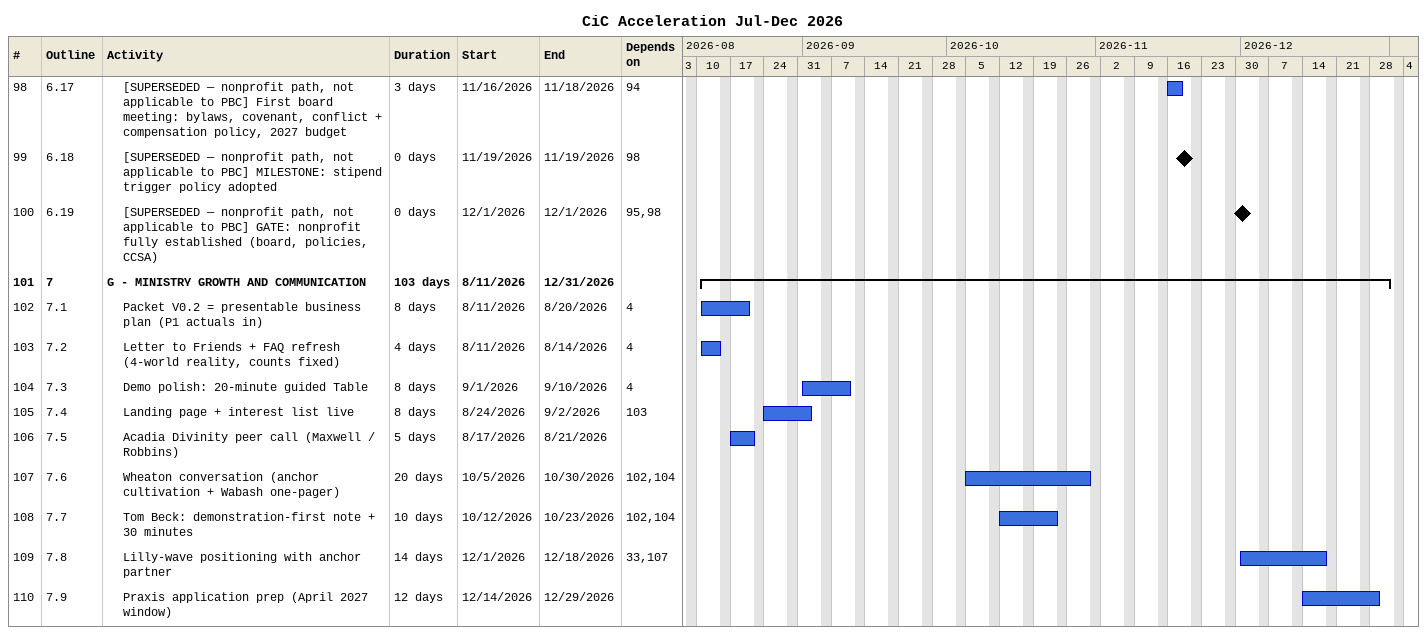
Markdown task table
CiC Acceleration Jul-Dec 2026

| ID | WBS | Task | Duration | Start | Finish | Predecessors |
|---|---|---|---|---|---|---|
| 98 | 6.17 | [SUPERSEDED — nonprofit path, not applicable to PBC] First board meeting: bylaws, covenant, conflict + compensation policy, 2027 budget | 3d | 2026-11-16 | 2026-11-18 | 94 |
| 99 | 6.18 | [SUPERSEDED — nonprofit path, not applicable to PBC] MILESTONE: stipend trigger policy adopted | 0d | 2026-11-19 | 2026-11-19 | 98 |
| 100 | 6.19 | [SUPERSEDED — nonprofit path, not applicable to PBC] GATE: nonprofit fully established (board, policies, CCSA) | 0d | 2026-12-01 | 2026-12-01 | 95, 98 |
| 101 | 7 | **G - MINISTRY GROWTH AND COMMUNICATION** | 103d | 2026-08-11 | 2026-12-31 |  |
| 102 | 7.1 | Packet V0.2 = presentable business plan (P1 actuals in) | 8d | 2026-08-11 | 2026-08-20 | 4 |
| 103 | 7.2 | Letter to Friends + FAQ refresh (4-world reality, counts fixed) | 4d | 2026-08-11 | 2026-08-14 | 4 |
| 104 | 7.3 | Demo polish: 20-minute guided Table | 8d | 2026-09-01 | 2026-09-10 | 4 |
| 105 | 7.4 | Landing page + interest list live | 8d | 2026-08-24 | 2026-09-02 | 103 |
| 106 | 7.5 | Acadia Divinity peer call (Maxwell / Robbins) | 5d | 2026-08-17 | 2026-08-21 |  |
| 107 | 7.6 | Wheaton conversation (anchor cultivation + Wabash one-pager) | 20d | 2026-10-05 | 2026-10-30 | 102, 104 |
| 108 | 7.7 | Tom Beck: demonstration-first note + 30 minutes | 10d | 2026-10-12 | 2026-10-23 | 102, 104 |
| 109 | 7.8 | Lilly-wave positioning with anchor partner | 14d | 2026-12-01 | 2026-12-18 | 33, 107 |
| 110 | 7.9 | Praxis application prep (April 2027 window) | 12d | 2026-12-14 | 2026-12-29 |  |
